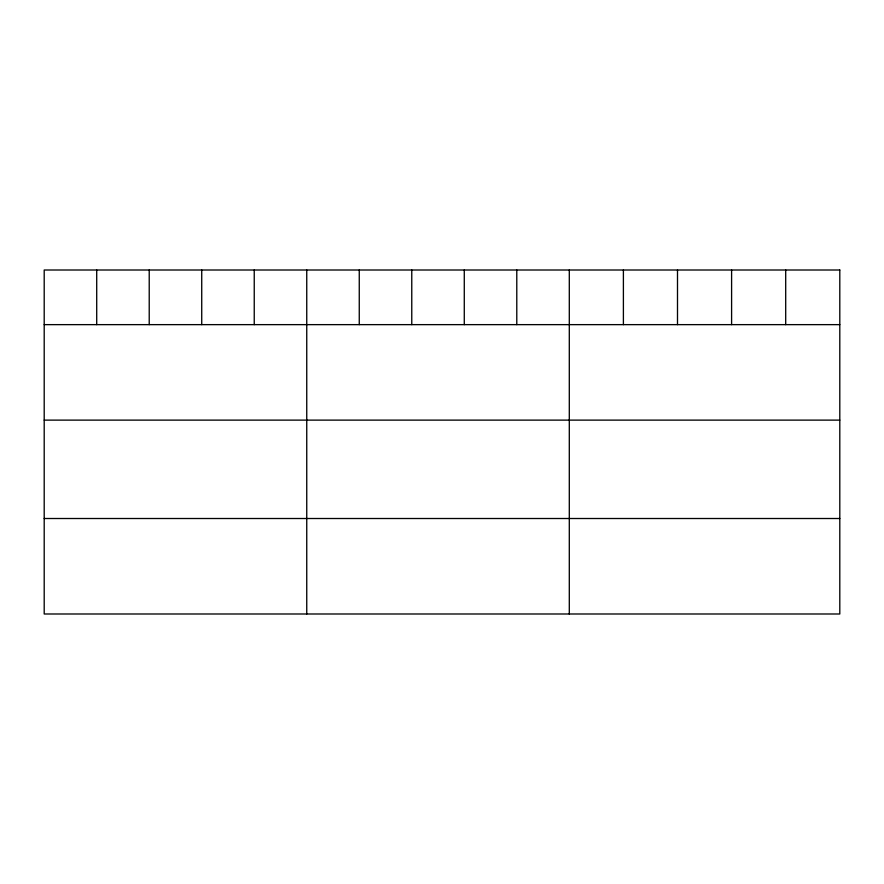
<?xml version="1.0" encoding="UTF-8"?>
<svg xmlns="http://www.w3.org/2000/svg" width="884" height="884" viewBox="0 0 884 884"><rect width="100%" height="100%" fill="white"/><g stroke="black" fill="none" stroke-linecap="round" stroke-linejoin="round"><path stroke-width="1.33" d="M44.2 324.638L839.8 324.638M44.2 420.121L839.8 420.121M44.2 518.51L839.8 518.51M785.699 270.007L785.699 324.638M731.598 270.007L731.598 324.638M677.498 270.007L677.498 324.638M623.397 270.007L623.397 324.638M569.296 270.007L569.296 613.993M516.786 270.007L516.786 324.638M464.277 270.007L464.277 324.638M411.767 270.007L411.767 324.638M359.258 270.007L359.258 324.638M306.748 270.007L306.748 613.993M254.238 270.007L254.238 324.638M201.729 270.007L201.729 324.638M149.219 270.007L149.219 324.638M96.71 270.007L96.71 324.638M839.8 270.007L44.2 270.007L44.2 613.993L839.8 613.993L839.8 270.007"/></g></svg>
